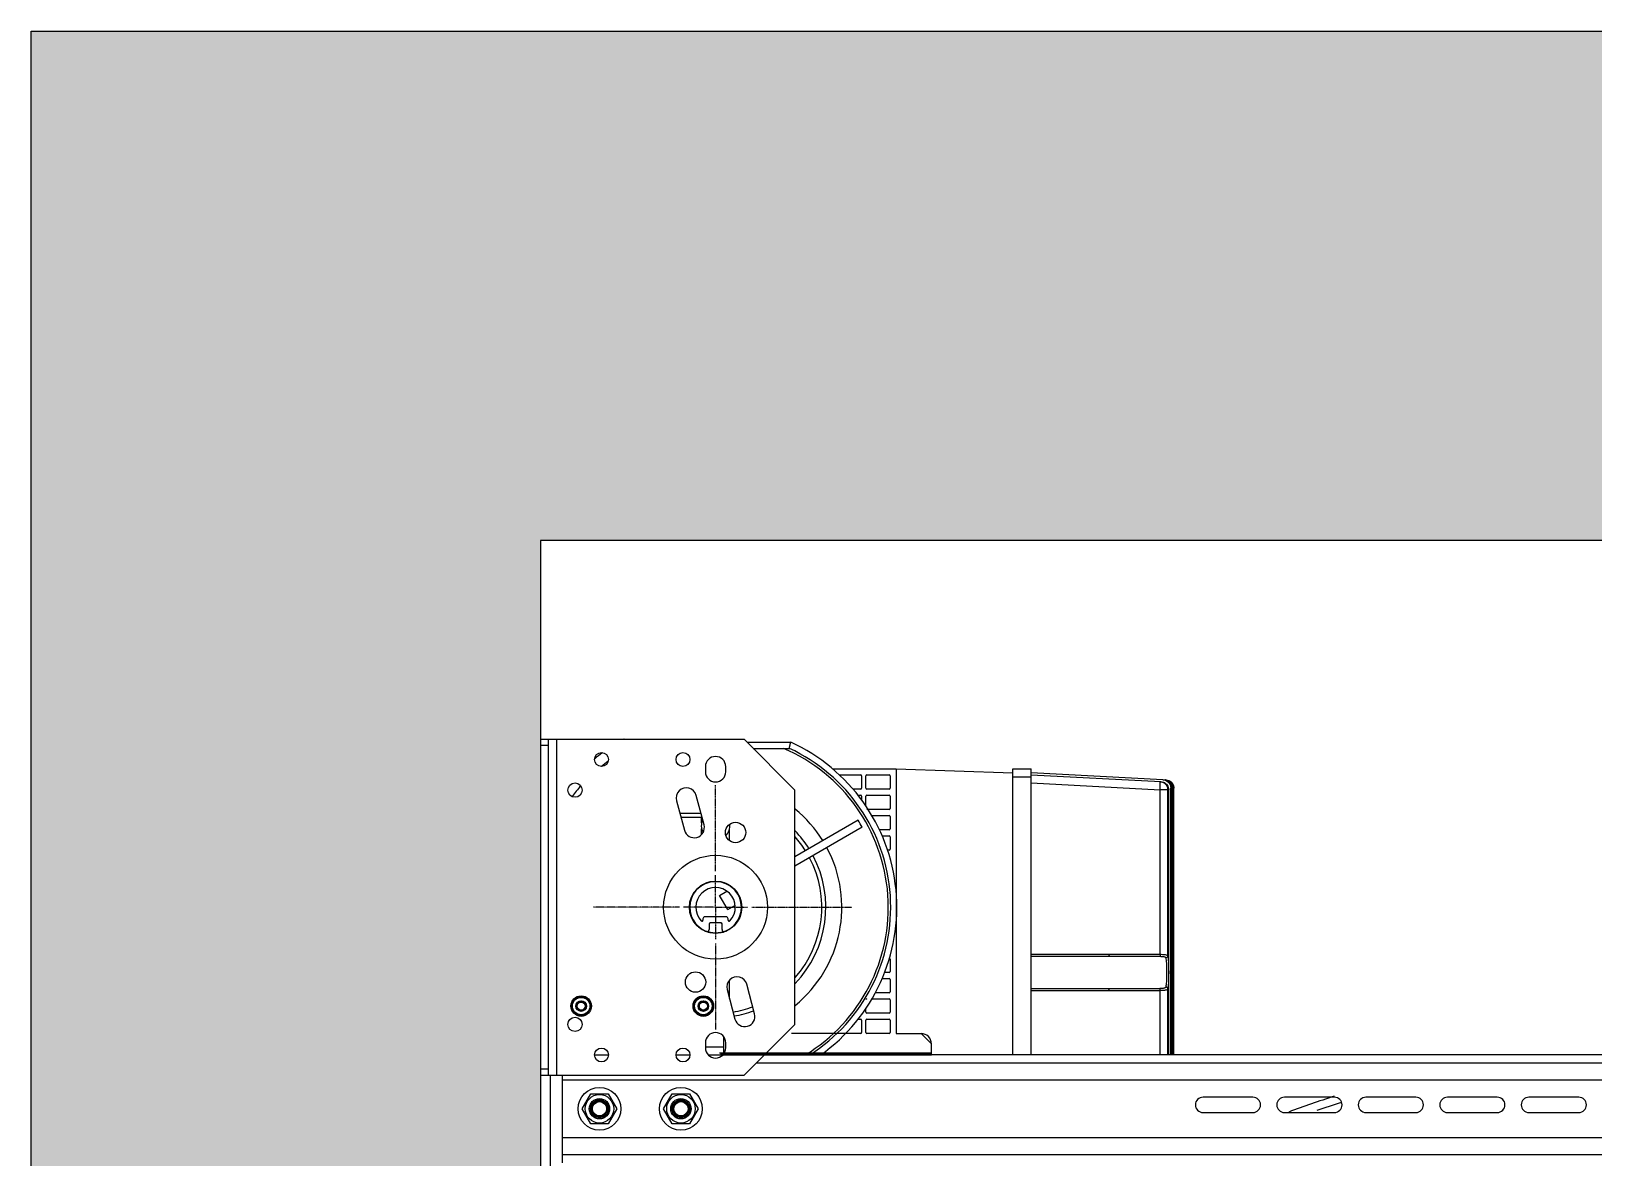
# Model space of a CAD drawing. Header units: millimetres. Extents: x 21899 to 38731, y -5425 to 3612.
# Drawn here: x 26306 to 27073, y 3059 to 3612 of the extents above; entities that cross this region are included whole.
import ezdxf

# ---------------------------------------------------------------- set-up
doc = ezdxf.new("R2010")
doc.units = ezdxf.units.MM
doc.linetypes.add('CENTER', pattern=[0.6, 0.375, -0.075, 0.075, -0.075])
doc.layers.add('DEFAULT_1', color=7, linetype='CENTER')
doc.layers.add('dwgmodels.com', color=250, linetype='Continuous')

msp = doc.modelspace()

# ---------------------------------------------------------------- hatches: boundary and pattern name
at = {"layer": 'dwgmodels.com', "true_color": 0xc7c8ca}
h = msp.add_hatch(color=9, dxfattribs=at)
h.dxf.hatch_style = 1
h.paths.add_polyline_path([(26306.15227887868, 2951.427834084345), (26306.15227887868, 3612.000011230855), (29628.98435867878, 3612.000011230855), (29628.98435867878, 3362.000011230855), (26556.15227887868, 3362.000011230855), (26556.15227887868, 2951.427834084345)])

# ---------------------------------------------------------------- linework, layer by layer
at = {"color": 7, "linetype": 'Continuous'}
for p, q in [((26556.15227887868, 3264.500011230855), (26656.15227887868, 3264.500011230855)), ((26560.15227887868, 3099.500011230855), (26560.15227887868, 3264.500011230855)), ((26639.15227887868, 3264.585361659556), (26639.15227887868, 3264.500011230855)), ((26645.15227887868, 3264.585361659556), (26645.15227887868, 3264.500011230855)), ((26656.15227887868, 3264.500011230855), (26681.15227887868, 3239.500011230855)), ((26660.65227887868, 3260.000011230855), (26678.37381943128, 3260.000011230855)), ((26637.15227887868, 3251.000011230855), (26637.15227887868, 3248.500011230855)), ((26647.15227887868, 3248.500011230855), (26647.15227887868, 3251.000011230855)), ((26699.5717877585, 3250.000011230852), (26730.87977231288, 3250.000011230855)), ((26702.94701549297, 3247.000011230855), (26713.37977231288, 3247.000011230855)), ((26713.87977231288, 3246.500011230855), (26713.87977231288, 3240.500011230855)), ((26715.87977231288, 3240.500011230855), (26715.87977231288, 3246.500011230855)), ((26716.37977231288, 3247.000011230855), (26727.37977231288, 3247.000011230855)), ((26727.87977231288, 3246.500011230855), (26727.87977231288, 3240.500011230855)), ((26730.87977231288, 3250.000011230855), (26788.15227887868, 3248.000011230855)), ((26730.87977231288, 3250.000011230855), (26730.87977231288, 3120.000011230855)), ((26730.87977231288, 3250.000011230855), (26788.15227887868, 3248.000011230855)), ((26788.15227887868, 3109.500011230855), (26788.15227887868, 3250.000011230855)), ((26788.15227887868, 3250.000011230855), (26797.15227887868, 3250.000011230855)), ((26797.15227887868, 3109.500011230855), (26797.15227887868, 3250.000011230855)), ((26861.83139787128, 3244.611694584455), (26797.15227887868, 3248.001383576859)), ((26797.15227887868, 3247.000011230855), (26860.82796343218, 3243.662910009058)), ((26681.15227887868, 3124.500011230855), (26681.15227887868, 3239.500011230855)), ((26713.37977231288, 3240.000011230855), (26709.65783420563, 3240.000011230855)), ((26727.37977231288, 3240.000011230855), (26716.37977231288, 3240.000011230855)), ((26864.59046403978, 3243.465725707658), (26865.45897199147, 3243.42020913466)), ((26864.63226544291, 3109.500011230855), (26864.63226539098, 3239.666971252656)), ((26864.79239183658, 3243.253548484659), (26864.79239183658, 3243.455143120256)), ((26865.45897199147, 3242.143734216257), (26865.45897199147, 3243.42020913466)), ((26865.63563909168, 3109.500011230855), (26865.63563909168, 3240.615761219859)), ((26865.79540893608, 3109.500011230855), (26865.79540893608, 3240.607462122156)), ((26866.46050792068, 3109.500011230855), (26866.46050792068, 3240.57291416666)), ((26866.56683283748, 3109.500011230855), (26866.56683283748, 3240.56739121666)), ((26866.96532847058, 3109.500011230855), (26866.96532847057, 3240.546691727257)), ((26867.01843467428, 3109.500011230855), (26867.01843467428, 3240.543933174358)), ((26867.15117289058, 3109.500011230855), (26867.15117289058, 3240.537038209659)), ((26622.95819274408, 3234.31479936446), (26626.84047842058, 3219.82591197006)), ((26636.49973668348, 3222.414102421157), (26632.61745100698, 3236.902989815455)), ((26712.12370161682, 3237.000011230855), (26713.37977231288, 3237.000011230855)), ((26713.87977231288, 3236.500011230855), (26713.87977231288, 3234.689352521542)), ((26715.87977231288, 3231.852360342102), (26715.87977231288, 3236.500011230855)), ((26716.37977231288, 3237.000011230855), (26727.37977231288, 3237.000011230855)), ((26727.37977231288, 3230.000011230855), (26716.37977231288, 3230.000011230855)), ((26727.87977231288, 3236.500011230855), (26727.87977231288, 3230.500011230855)), ((26635.53889531378, 3226.000011230855), (26625.18613350968, 3226.000011230855)), ((26635.31488171308, 3223.500011230855), (26635.31488171308, 3226.000011230855)), ((26712.19619409508, 3224.749285612957), (26681.15227887868, 3206.826072806056)), ((26718.93769416049, 3227.000011230855), (26727.37977231288, 3227.000011230855)), ((26727.87977231288, 3226.500011230855), (26727.87977231288, 3220.500011230855)), ((26635.31488171308, 3217.726837961858), (26635.31488171308, 3220.500011230855)), ((26648.98967604429, 3214.756984624157), (26648.98967604429, 3220.500011230855)), ((26714.19619409508, 3221.285183997759), (26681.15227887868, 3202.207270652558)), ((26727.37977231288, 3220.000011230855), (26722.63209001166, 3220.000011230855)), ((26723.9813690606, 3217.000011230855), (26727.37977231288, 3217.000011230855)), ((26727.87977231288, 3216.500011230855), (26727.87977231288, 3210.500011230855)), ((26727.37977231288, 3210.000011230855), (26726.63304592065, 3210.000011230855)), ((26648.13599573608, 3180.835909615758), (26644.13599573608, 3187.76411284606)), ((26635.97727887868, 3176.300011230858), (26635.97727887868, 3175.682734637357)), ((26647.32727887868, 3177.300011230858), (26636.97727887868, 3177.300011230858)), ((26648.32727887868, 3175.682734637357), (26648.32727887868, 3176.300011230858)), ((26638.65227887868, 3170.342734628059), (26638.65227887868, 3169.826172786557)), ((26638.97727887868, 3173.800011230858), (26638.97727887868, 3171.080532026157)), ((26639.48977887868, 3174.287511230857), (26639.00227887868, 3173.800011230858)), ((26639.00227887868, 3169.696861227756), (26639.00227887868, 3169.573874996357)), ((26644.82727887868, 3174.300011230858), (26639.47727887868, 3174.300011230858)), ((26645.30227887868, 3173.800011230858), (26644.81477887868, 3174.287511230857)), ((26645.32759796269, 3171.400011230857), (26645.30227887868, 3171.400011230857)), ((26645.32727887868, 3171.100011230857), (26645.30227887868, 3171.100011230857)), ((26645.30227887868, 3169.696861227756), (26645.30227887868, 3169.573874996357)), ((26645.32727887868, 3171.080532026157), (26645.32727887868, 3173.800011230858)), ((26727.87977231288, 3156.500011230855), (26727.87977231288, 3150.500011230855)), ((26797.15227887868, 3158.000011230855), (26860.37986289268, 3158.000011230855)), ((26648.98967604429, 3137.163981091657), (26648.98967604429, 3146.273184499856)), ((26723.9813690606, 3147.000011230855), (26727.37977231288, 3147.000011230855)), ((26727.37977231288, 3150.000011230855), (26725.20045766666, 3150.000011230855)), ((26727.87977231288, 3146.500011230855), (26727.87977231288, 3140.500011230855)), ((26647.80482107389, 3141.585920040656), (26651.68710675048, 3127.097032646358)), ((26661.34636501339, 3129.68522309736), (26657.46407933678, 3144.17411049176)), ((26727.37977231288, 3140.000011230855), (26720.61883226291, 3140.000011230855)), ((26860.3798783197, 3142.000011230855), (26797.15227887868, 3142.000011230855)), ((26715.87977231288, 3130.500011230855), (26715.87977231288, 3132.147662119605)), ((26718.93769416049, 3137.000011230855), (26727.37977231288, 3137.000011230855)), ((26727.87977231288, 3136.500011230855), (26727.87977231288, 3130.500011230855)), ((26681.15227887868, 3124.500011230855), (26656.15227887868, 3099.500011230855)), ((26712.12370161682, 3127.000011230855), (26713.37977231288, 3127.000011230855)), ((26713.87977231288, 3126.500011230855), (26713.87977231288, 3120.500011230855)), ((26715.87977231288, 3120.500011230855), (26715.87977231288, 3126.500011230855)), ((26727.37977231288, 3130.000011230855), (26716.37977231288, 3130.000011230855)), ((26716.37977231288, 3127.000011230855), (26727.37977231288, 3127.000011230855)), ((26727.87977231288, 3126.500011230855), (26727.87977231288, 3120.500011230855)), ((26637.15227887868, 3115.500011230855), (26637.15227887868, 3113.000011230855)), ((26646.15227887868, 3110.069781323557), (26646.15227887868, 3118.43024113826)), ((26647.15227887868, 3113.000011230855), (26647.15227887868, 3115.500011230855)), ((26713.37977231288, 3120.000011230855), (26679.37977231288, 3120.000011230855)), ((26727.37977231288, 3120.000011230855), (26716.37977231288, 3120.000011230855)), ((26730.87977231288, 3120.000011230855), (26743.15227887868, 3120.000011230855)), ((26743.15227887868, 3120.000011230855), (26748.15227887868, 3115.000011230855)), ((26743.15227887868, 3120.000011230855), (26748.15227887868, 3115.000011230855)), ((26748.15227887868, 3109.500011230855), (26748.15227887868, 3115.000011230855)), ((26582.75227887868, 3109.500011230855), (26589.55227887868, 3109.500011230855)), ((26622.75227887868, 3109.500011230855), (26629.55227887868, 3109.500011230855)), ((26638.58947884778, 3109.500011230855), (26645.71507890968, 3109.500011230855)), ((26644.15227887868, 3110.500011230855), (26748.15227887868, 3110.500011230855)), ((26644.15227887868, 3109.500011230855), (26748.15227887868, 3109.500011230855)), ((26644.65227887868, 3110.000011230855), (26748.15227887868, 3110.000011230855)), ((27571.98435867878, 3109.500011230855), (26666.15227887868, 3109.500011230855)), ((26556.15227887868, 3099.500011230855), (26656.15227887868, 3099.500011230855)), ((26566.98435867878, 3056.500011230855), (26566.98435867878, 3099.500011230855)), ((27566.98435867878, 3097.20001123086), (26566.98435867878, 3097.20001123086)), ((26576.65227887868, 3083.085361659556), (26580.90227887868, 3090.446577591756)), ((26580.90227887868, 3090.446577591756), (26589.40227887868, 3090.446577591756)), ((26581.15227887868, 3081.289291835357), (26581.15227887868, 3084.881431483656)), ((26583.34921594588, 3087.085361659556), (26586.95534181148, 3087.085361659556)), ((26589.15227887868, 3084.881431483656), (26589.15227887868, 3081.289291835357)), ((26589.40227887868, 3090.446577591756), (26593.65227887868, 3083.085361659556)), ((26616.65227887868, 3083.085361659556), (26620.90227887868, 3090.446577591756)), ((26620.90227887868, 3090.446577591756), (26629.40227887868, 3090.446577591756)), ((26621.15227887868, 3081.289291835357), (26621.15227887868, 3084.881431483656)), ((26623.34921594588, 3087.085361659556), (26626.95534181148, 3087.085361659556)), ((26629.15227887868, 3084.881431483656), (26629.15227887868, 3081.289291835357)), ((26629.40227887868, 3090.446577591756), (26633.65227887868, 3083.085361659556)), ((26905.98435867878, 3088.750011230855), (26881.48435867878, 3088.750011230855)), ((26945.98435867878, 3088.750011230855), (26921.48435867878, 3088.750011230855)), ((26985.98435867878, 3088.750011230855), (26961.48435867878, 3088.750011230855)), ((27025.98435867878, 3088.750011230855), (27001.48435867878, 3088.750011230855)), ((27065.98435867878, 3088.750011230855), (27041.48435867878, 3088.750011230855)), ((26580.90227887868, 3075.724145727356), (26576.65227887868, 3083.085361659556)), ((26586.95534181148, 3079.085361659556), (26583.34921594588, 3079.085361659556)), ((26593.65227887868, 3083.085361659556), (26589.40227887868, 3075.724145727356)), ((26589.48435867878, 3082.352385970356), (26589.48435867878, 3083.818337348755)), ((26620.90227887868, 3075.724145727356), (26616.65227887868, 3083.085361659556)), ((26626.95534181148, 3079.085361659556), (26623.34921594588, 3079.085361659556)), ((26633.65227887868, 3083.085361659556), (26629.40227887868, 3075.724145727356)), ((26629.48435867878, 3082.352385970356), (26629.48435867878, 3083.818337348755)), ((26881.48435867878, 3081.250011230855), (26905.98435867878, 3081.250011230855)), ((26921.48435867878, 3081.250011230855), (26945.98435867878, 3081.250011230855)), ((26961.48435867878, 3081.250011230855), (26985.98435867878, 3081.250011230855)), ((27001.48435867878, 3081.250011230855), (27025.98435867878, 3081.250011230855)), ((27041.48435867878, 3081.250011230855), (27065.98435867878, 3081.250011230855)), ((27566.98435867878, 3068.800011230858), (26566.98435867878, 3068.800011230858)), ((26589.40227887868, 3075.724145727356), (26580.90227887868, 3075.724145727356)), ((26629.40227887868, 3075.724145727356), (26620.90227887868, 3075.724145727356))]:
    msp.add_line(p, q, dxfattribs=at)
at = {"color": 9, "linetype": 'Continuous'}
for p, q in [((26556.15227887868, 3261.500011230855), (26560.15227887868, 3261.500011230855)), ((26564.15227887868, 3099.500011230855), (26564.15227887868, 3264.500011230855)), ((26657.65227887868, 3263.000011230855), (26679.03045670788, 3263.000011230855)), ((26788.15227887868, 3246.000011230855), (26797.15227887868, 3246.000011230855)), ((26797.15227887868, 3243.005493091758), (26860.41360510408, 3239.690107469858)), ((26860.41360522628, 3158.903570303159), (26860.41360510408, 3239.690107469858)), ((26864.18683266847, 3239.690107469858), (26860.41360510408, 3239.690107469858)), ((26864.18684290148, 3158.047163651758), (26864.18683266847, 3239.690108267256)), ((26864.18683266847, 3239.690108267256), (26864.63226539098, 3239.666970334656)), ((26865.79540893608, 3240.607462122156), (26865.63563909168, 3240.615761219859)), ((26866.56683283748, 3240.56739121666), (26866.46050792068, 3240.57291416666)), ((26635.00299692898, 3228.000011230855), (26624.65023512489, 3228.000011230855)), ((26797.15227887868, 3159.000011230855), (26860.41360522612, 3159.000011230855)), ((26860.4136051928, 3141.000011230855), (26797.15227887868, 3141.000011230855)), ((26860.41360519801, 3109.500011230855), (26860.41360519277, 3141.096452158257)), ((26864.18684287736, 3109.500011230855), (26864.18684287278, 3141.952858600958)), ((26637.15227887868, 3113.500011230855), (26646.15227887868, 3113.500011230855)), ((26560.15227887868, 3102.500011230855), (26556.15227887868, 3102.500011230855)), ((26561.15227887868, 2982.884203776557), (26561.15227887868, 3099.500011230855)), ((27571.98435867878, 3105.500011230855), (26662.15227887868, 3105.500011230855)), ((27566.98435867878, 3060.500011230855), (26566.98435867878, 3060.500011230855))]:
    msp.add_line(p, q, dxfattribs=at)
at = {"color": 2, "linetype": 'Continuous'}
for p, q in [((26644.13599573608, 3187.76411284606), (26647.69398585688, 3189.818319400059)), ((26648.13599573608, 3180.835909615758), (26651.65829476818, 3182.869509910157)), ((26638.45227887868, 3170.20508321876), (26638.45227887868, 3169.90006510586)), ((26645.85227887868, 3170.20508321876), (26645.85227887868, 3169.900024208655))]:
    msp.add_line(p, q, dxfattribs=at)
at = {"color": 7, "linetype": 'Continuous'}
for centre, radius in [((26586.15227887868, 3254.500011230855), 3.4), ((26626.15227887868, 3254.500011230855), 3.4), ((26573.15227887868, 3239.500011230855), 3.5), ((26651.98740259258, 3218.705192629859), 5), ((26642.15227887868, 3182.000011230855), 25.5), ((26642.15227887868, 3182.000011230855), 12.85), ((26642.15227887868, 3182.000011230855), 12.7), ((26632.31715516478, 3145.294829831957), 5), ((26576.15227887868, 3133.500011230855), 5.0427011132), ((26576.15227887868, 3133.500011230855), 4.4809934361), ((26636.15227887868, 3133.500011230855), 5.0427011132), ((26636.15227887868, 3133.500011230855), 4.4809934361), ((26576.15227887868, 3133.500011230855), 2.6), ((26576.15227887868, 3133.500011230855), 2.5), ((26636.15227887868, 3133.500011230855), 2.6), ((26636.15227887868, 3133.500011230855), 2.5), ((26573.15227887868, 3124.500011230855), 3.5), ((26586.15227887868, 3109.500011230855), 3.4), ((26626.15227887868, 3109.500011230855), 3.4), ((26585.15227887868, 3083.085361659556), 10.5), ((26625.15227887868, 3083.085361659556), 10.5), ((26585.15227887868, 3083.085361659556), 7), ((26585.15227887868, 3083.085361659556), 5), ((26585.15227887868, 3083.085361659556), 4.4), ((26585.15227887868, 3083.085361659556), 4), ((26585.15227887868, 3083.085361659556), 3.5050252532), ((26625.15227887868, 3083.085361659556), 7), ((26625.15227887868, 3083.085361659556), 5), ((26625.15227887868, 3083.085361659556), 4.4), ((26625.15227887868, 3083.085361659556), 4), ((26625.15227887868, 3083.085361659556), 3.5050252532)]:
    msp.add_circle(centre, radius, dxfattribs=at)
at = {"color": 9, "linetype": 'Continuous'}
for centre, radius in [((26576.15227887868, 3133.500011230855), 5.0009581127), ((26636.15227887868, 3133.500011230855), 5.0009581127), ((26576.15227887868, 3133.500011230855), 4.2809933919), ((26576.15227887868, 3133.500011230855), 2.0414213351), ((26576.15227887868, 3133.500011230855), 1.9707106678), ((26636.15227887868, 3133.500011230855), 4.2809933919), ((26636.15227887868, 3133.500011230855), 2.0414213351), ((26636.15227887868, 3133.500011230855), 1.9707106678)]:
    msp.add_circle(centre, radius, dxfattribs=at)
at = {"color": 7, "linetype": 'Continuous'}
for centre, radius, start, end in [((26642.15227887868, 3182.000011230855), 94, 118.5278583043098, 118.6365697277497), ((26642.15227887868, 3182.000011230855), 94, 126.1912140368881, 129.1467477964221), ((26642.15227887868, 3251.000011230855), 5, 0, 180), ((26642.15227887868, 3182.000011230855), 86, 302.5382713084708, 65.09084726306078), ((26642.15227887868, 3248.500011230855), 5, 180, 0), ((26713.37977231288, 3246.500011230855), 0.5, 0, 90), ((26716.37977231288, 3246.500011230855), 0.5, 90, 180), ((26727.37977231288, 3246.500011230855), 0.5, 0, 90), ((26627.78782187548, 3235.608894589957), 5, 15.00000000004659, 195.0000000000466), ((26713.37977231288, 3240.500011230855), 0.5, 270, 0), ((26716.37977231288, 3240.500011230855), 0.5, 180, 270), ((26727.37977231288, 3240.500011230855), 0.5, 270, 0), ((26642.15227887868, 3182.000011230855), 62, 31.85059552555365, 50.90635917180762), ((26713.37977231288, 3236.500011230855), 0.5, 0, 90), ((26716.37977231288, 3236.500011230855), 0.5, 90, 180), ((26727.37977231288, 3236.500011230855), 0.5, 0, 90), ((26727.37977231288, 3230.500011230855), 0.5, 270, 0), ((26631.67010755208, 3221.120007195655), 5, 195.0000000000466, 15.00000000004659), ((26642.15227887868, 3222.000011230855), 7, 154.8835957506715, 208.65696210144), ((26642.15227887868, 3222.000011230855), 7, 316.6921297813102, 6.128653658670489), ((26642.15227887868, 3182.000011230855), 82.0588235294, 28.60340543164115, 31.39659456822909), ((26727.37977231288, 3226.500011230855), 0.5, 0, 90), ((26727.37977231288, 3220.500011230855), 0.5, 270, 0), ((26727.37977231288, 3216.500011230855), 0.5, 0, 90), ((26642.15227887868, 3182.000011230855), 62, 309.0381364519408, 28.14735886551232), ((26727.37977231288, 3210.500011230855), 0.5, 270, 0), ((26642.15227887868, 3182.000011230855), 12.6904085088, 290.9240668923378, 249.0759331076621), ((26642.15227887868, 3182.000011230855), 9.6904085088, 316.577157344689, 223.4228426553109), ((26636.97727887868, 3176.300011230858), 1, 90, 180), ((26647.32727887868, 3176.300011230858), 1, 0, 90), ((26635.47727887868, 3175.682734637357), 0.5, 223.4228426553109, 0), ((26637.97727887868, 3171.080532026157), 1, 249.0759331076621, 0), ((26642.15227887868, 3182.000011230855), 12.7, 250.5153962149269, 255.6389432157279), ((26639.47727887868, 3173.800011230858), 0.5, 90, 180), ((26644.82727887868, 3173.800011230858), 0.5, 0, 90), ((26642.15227887868, 3182.000011230855), 12.7, 284.3610567842721, 289.4850824170633), ((26646.32727887868, 3171.080532026157), 1, 180, 290.9240668923378), ((26648.82727887868, 3175.682734637357), 0.5, 180, 316.577157344689), ((26727.37977231288, 3156.500011230855), 0.5, 0, 90), ((26652.63445020538, 3142.880015266157), 5, 15.00000000004659, 195.0000000000466), ((26727.37977231288, 3150.500011230855), 0.5, 270, 0), ((26727.37977231288, 3146.500011230855), 0.5, 0, 90), ((26727.37977231288, 3140.500011230855), 0.5, 270, 0), ((26716.37977231288, 3136.500011230855), 0.5, 90, 180), ((26716.37977231288, 3130.500011230855), 0.5, 180, 270), ((26727.37977231288, 3136.500011230855), 0.5, 0, 90), ((26727.37977231288, 3130.500011230855), 0.5, 270, 0), ((26656.51673588188, 3128.391127871859), 5, 195.0000000000466, 15.00000000004659), ((26713.37977231288, 3126.500011230855), 0.5, 0, 90), ((26716.37977231288, 3126.500011230855), 0.5, 90, 180), ((26727.37977231288, 3126.500011230855), 0.5, 0, 90), ((26642.15227887868, 3115.500011230855), 5, 0, 180), ((26713.37977231288, 3120.500011230855), 0.5, 270, 0), ((26716.37977231288, 3120.500011230855), 0.5, 180, 270), ((26727.37977231288, 3120.500011230855), 0.5, 270, 0), ((26743.15227887868, 3115.000011230855), 5, 0, 90), ((26743.15227887868, 3115.000011230855), 5, 0, 90), ((26642.15227887868, 3113.000011230855), 5, 180, 0), ((26881.48435867878, 3085.000011230855), 3.75, 90, 270), ((26905.98435867878, 3085.000011230855), 3.75, 270, 90), ((26921.48435867878, 3085.000011230855), 3.75, 90, 270), ((27076.94314671939, 2676.000011230855), 433.5, 107.6028877099103, 110.711449374178), ((26945.98435867878, 3085.000011230855), 3.75, 270, 90), ((26961.48435867878, 3085.000011230855), 3.75, 90, 270), ((26985.98435867878, 3085.000011230855), 3.75, 270, 90), ((27001.48435867878, 3085.000011230855), 3.75, 90, 270), ((27025.98435867878, 3085.000011230855), 3.75, 270, 90), ((27041.48435867878, 3085.000011230855), 3.75, 90, 270), ((27065.98435867878, 3085.000011230855), 3.75, 270, 90)]:
    msp.add_arc(centre, radius, start, end, dxfattribs=at)
at = {"color": 9, "linetype": 'Continuous'}
for centre, radius, start, end in [((26642.15227887868, 3182.000011230855), 89, 305.4507396681785, 65.52088340419277), ((26642.15227887868, 3182.000011230855), 89, 126.3195987131921, 129.0307483575178), ((26642.15227887868, 3182.000011230855), 84.8170560048, 301.2640749880005, 66.87151847847547), ((26642.15227887868, 3182.000011230855), 89, 138.0345318555752, 142.3517347061025), ((26642.15227887868, 3182.000011230855), 52.1499020718, 32.19652489517131, 41.59446077330141), ((26642.15227887868, 3182.000011230855), 54.1450301723, 32.1182513556524, 43.82746164630725), ((26642.15227887868, 3182.000011230855), 54.1450301723, 316.1921266511865, 27.87924575860701), ((26642.15227887868, 3182.000011230855), 52.1499020718, 318.5549511667196, 27.79977604114167), ((26642.15227887868, 3182.000011230855), 52.1499020718, 279.4846115734382, 290.5068101662452), ((26642.15227887868, 3182.000011230855), 54.1450301723, 279.6907736743165, 290.3002129019525), ((27076.94314671939, 2676.000011230855), 429.5, 107.2690327455659, 108.9684555006113)]:
    msp.add_arc(centre, radius, start, end, dxfattribs=at)
at = {"color": 7, "linetype": 'Continuous'}
for points, start_tangent, end_tangent in [([(26678.37381943128, 3260.000011230855), (26678.37402549828, 3260.000944241459), (26678.37464310068, 3260.003740595355), (26678.37567115288, 3260.008395471355), (26678.37710831748, 3260.01490297266), (26678.37895300558, 3260.023256124456), (26678.38120337638, 3260.033446872156), (26678.38385733748, 3260.04546608196), (26678.38691254548, 3260.059303541257), (26678.39036640678, 3260.074947961555), (26678.39421607888, 3260.092386982258), (26678.39845847208, 3260.111607175459), (26678.40309025108, 3260.132594052855), (26678.40810783738, 3260.155332073457), (26678.41350741198, 3260.179804652358), (26678.41928491808, 3260.205994171956), (26678.42543606408, 3260.233881993157), (26678.43195632768, 3260.263448468555), (26678.43884095908, 3260.294672956756), (26678.44608498539, 3260.327533837757), (26678.45368321488, 3260.362008529457), (26678.46163024148, 3260.398073505057), (26678.46992045038, 3260.435704313957), (26678.47854802158, 3260.474875596057), (26678.48750693608, 3260.515561104556), (26678.49679098118, 3260.557733728758), (26678.50639375668, 3260.601365516159), (26678.51630868038, 3260.646427694555), (26678.52652899378, 3260.692890695358), (26678.53704776818, 3260.740724177358), (26678.54785791118, 3260.789897050257), (26678.55895217228, 3260.840377499859), (26678.57032314948, 3260.892133012559), (26678.58196329558, 3260.945130400556), (26678.59386492468, 3260.999335827459), (26678.60602021818, 3261.054714833859), (26678.61842123199, 3261.111232363757), (26678.63105990199, 3261.168852789859), (26678.64392805158, 3261.227539940555), (26678.65701739738, 3261.287257125659), (26678.67031955608, 3261.347967162859), (26678.68382605048, 3261.409632403658), (26678.69752831638, 3261.472214759757), (26678.71141770848, 3261.535675729356), (26678.72548550618, 3261.599976419457), (26678.73972291878, 3261.665077567457), (26678.75412109298, 3261.730939573357), (26678.76867111848, 3261.797522521858), (26678.78336403338, 3261.864786206457), (26678.79819083038, 3261.932690153859), (26678.81314246199, 3262.001193647757), (26678.82820984628, 3262.07025575226), (26678.84338387248, 3262.139835334958), (26678.85865540578, 3262.209891090257), (26678.87401529318, 3262.280381561759), (26678.88945436808, 3262.351265164558), (26678.90496345578, 3262.422500207358), (26678.92053337808, 3262.494044913958), (26678.93615495809, 3262.565857444955), (26678.95181902538, 3262.637895918859), (26678.96751642008, 3262.710118432758), (26678.98323799788, 3262.782483083058), (26678.99897463398, 3262.854947985757), (26679.01471722798, 3262.927471296658), (26679.03045670788, 3263.000011230855)], (0.2156655450926838, 0.9764672921608157), (0.2119995760033902, 0.9772697579350254)), ([(26860.82796343218, 3243.662910009058), (26862.01523595568, 3243.417952336658), (26863.08022112608, 3242.826912532757), (26863.91426628608, 3241.950288222957), (26864.45035113868, 3240.857517532058), (26864.63226539098, 3239.666971252656)], (6.0535152438, -0.3173116943), (-3.4867e-06, -6.061825922800002)), ([(26861.83139787128, 3244.611694584455), (26863.02269015358, 3244.365253202457), (26864.08482935909, 3243.774792416658), (26864.92011093637, 3242.895603035358), (26865.45278983098, 3241.809433260158), (26865.63563909168, 3240.615761219859)], (6.0535019828, -0.317250596), (0, -6.061809482099998)), ([(26863.61142372209, 3244.402914010458), (26862.66366679968, 3244.568077218159)], (-0.9238294119999997, 0.27819707), (-0.9607221324000002, 0.05034931349999999)), ([(26863.17300271248, 3244.541384054057), (26864.35874523538, 3244.295857795456)], (1.2092362417, -0.06337338609999998), (1.1405196969, -0.4236869425000001)), ([(26864.83725475438, 3243.788539564455), (26864.49387147167, 3244.016080925059), (26863.61142372209, 3244.402914010458)], (-1.1086459563, 0.8193390626000001), (-1.3197416366, 0.3974199692000001)), ([(26864.35874523538, 3244.295857795456), (26864.91082664328, 3244.041319560158)], (0.5707935307, -0.2120417267), (0.5314264887999999, -0.2959075922)), ([(26864.59046403978, 3243.465725707658), (26864.69337882487, 3243.361470736258)], (0.10480295, -0.1023566985), (0.1010004612, -0.1061274843)), ([(26864.62693021568, 3244.254872000958), (26864.94759029177, 3244.110971590657)], (0.3269163407, -0.1297094313), (0.3140289532000001, -0.1578733283)), ([(26864.69337882487, 3243.361470736258), (26864.79239183658, 3243.253548484659)], (0.1009774842, -0.1061033409), (0.09702366690000003, -0.1097141602)), ([(26864.79239183658, 3243.253548484659), (26864.94640074408, 3243.068395493858)], (0.1594112118999999, -0.180261866), (0.1485048201, -0.1899019712999999)), ([(26864.96675681378, 3243.766128225259), (26864.81927799058, 3243.871633438655)], (-0.1450612011, 0.108842073), (-0.1498449894, 0.1021386874)), ([(26864.97015178498, 3243.68597233406), (26864.83725475438, 3243.788539564455)], (-0.1307004575, 0.1052924527), (-0.1350472599, 0.09980597930000001)), ([(26864.91082664328, 3244.041319560158), (26865.06910852398, 3243.948374648859)], (0.160393807, -0.08931008560000002), (0.1561165398, -0.09654874730000002)), ([(26864.94640074408, 3243.068395493858), (26865.33851079097, 3242.461453657859), (26865.67946691118, 3241.562173327759), (26865.79540893608, 3240.607462122156)], (1.6322802403, -2.0872941032), (0, -2.644947078)), ([(26864.94759029177, 3244.110971590657), (26865.01885961037, 3244.074243239258)], (0.07163837259999999, -0.0360151133), (0.07089581420000002, -0.0374390009)), ([(26865.01692335397, 3243.727862444957), (26864.96675681378, 3243.766128225259)], (-0.04986335410000001, 0.03866357820000001), (-0.05046755950000001, 0.0378667332)), ([(26865.06498230168, 3243.607147552058), (26864.97015178498, 3243.68597233406)], (-0.0935821487, 0.08024881220000002), (-0.0960604856, 0.0773864478)), ([(26865.32975199168, 3243.458295291559), (26865.01692335397, 3243.727862444957)], (-0.2987043789, 0.2854784061), (-0.3264341171000001, 0.25311396)), ([(26865.01885961037, 3244.074243239258), (26865.10967462808, 3244.024775367056)], (0.09145349609999998, -0.0482951999), (0.09016698640000002, -0.05063498740000003)), ([(26865.25756511068, 3243.430764421959), (26865.06498230168, 3243.607147552058)], (-0.1865350121, 0.1824500711), (-0.1984551364, 0.1701797746)), ([(26865.06910852398, 3243.948374648859), (26865.41688168107, 3243.706941924858)], (0.3602436575999999, -0.222789167), (0.3346463563, -0.2596955153000001)), ([(26865.10967462808, 3244.024775367056), (26865.60305588618, 3243.697458082759)], (0.5167804873000001, -0.2902079187000001), (0.4681835307000001, -0.3633804355)), ([(26865.41688168107, 3243.706941924858), (26865.59900398759, 3243.556760174659)], (0.1864997856999999, -0.1447293748), (0.177648212, -0.1555325610000001)), ([(26866.34467844048, 3241.527840802159), (26866.00418812587, 3242.427010781757), (26865.45897199147, 3243.218836186257)], (-0.4605837175000004, 1.872609416099999), (-1.272846095299999, 1.441263206199999)), ([(26865.85105644188, 3242.849551051058), (26865.49243360918, 3243.293605882358)], (-0.3262166258, 0.4688323573000002), (-0.3896575876, 0.4178446235)), ([(26865.59900398759, 3243.556760174659), (26865.70775953317, 3243.457965449059)], (0.1105488151, -0.09678645300000001), (0.1069389937, -0.1007785231)), ([(26865.60305588618, 3243.697458082759), (26865.68217464057, 3243.634421572959)], (0.07991285929999997, -0.06202432959999998), (0.0783170546, -0.06404068429999998)), ([(26865.68217464057, 3243.634421572959), (26865.74114913628, 3243.585243136658)], (0.05944405839999998, -0.04860803559999999), (0.0585016117, -0.04974533650000001)), ([(26865.70775953317, 3243.457965449059), (26866.25022426788, 3242.828722826558), (26866.78245443978, 3241.742097004058)], (1.4897186267, -1.403899904299999), (0.6118719559, -1.9552764851)), ([(26865.74114913628, 3243.585243136658), (26865.79352035678, 3243.539923503758)], (0.05276098950000001, -0.04486394640000001), (0.05197901529999997, -0.04577275139999998)), ([(26865.79352035678, 3243.539923503758), (26866.10898485467, 3243.229633711857)], (0.3322220221000001, -0.2925549079), (0.2980708763, -0.3273541997)), ([(26866.38379738698, 3241.762815963757), (26865.85105644188, 3242.849551051058)], (-0.3634626839, 1.1604848743), (-0.6937660129999996, 0.9970673766)), ([(26866.10898485467, 3243.229633711857), (26866.43612799509, 3242.819374589657), (26866.58463039598, 3242.589226123157)], (0.5380870648, -0.5909502554), (0.4098466143999999, -0.6857597569999999)), ([(26866.46050792068, 3240.57291416666), (26866.34467844048, 3241.527840802159)], (0, 0.9619258535), (-0.2304110598, 0.9367893473999998)), ([(26866.56683283748, 3240.56739121666), (26866.38379738698, 3241.762815963757)], (0, 1.209356151999999), (-0.3631817214, 1.1595878007)), ([(26866.58463039598, 3242.589226123157), (26866.82886214318, 3242.110171306456)], (0.2760263464, -0.4618502473000002), (0.2117259263, -0.4948739666999999)), ([(26866.78245443978, 3241.742097004058), (26866.96451653738, 3240.626717000756)], (0.3388811863000001, -1.0829167905), (0.02291245979999999, -1.1300315582)), ([(26866.82886214318, 3242.110171306456), (26866.96829543438, 3241.732685397656)], (0.1582986226, -0.3699965735999999), (0.1202707152, -0.3843962282000001)), ([(26866.96451653738, 3240.626717000756), (26866.96532847057, 3240.546691727257)], (0.0016230381, -0.08004746129999997), (0, -0.0799967546)), ([(26866.96829543438, 3241.732685397656), (26867.06415374058, 3241.366019221157)], (0.1131766917, -0.3617230788), (0.0784534302, -0.3709459298)), ([(26867.01843467428, 3240.543933174358), (26867.01739089098, 3240.634681990858)], (0, 0.09071321539999999), (-0.0020863597, 0.09077518789999998)), ([(26867.06415374058, 3241.366019221157), (26867.14942527188, 3240.654510540957)], (0.148688698, -0.7030344912), (0.0212655666, -0.715467045)), ([(26867.14942527188, 3240.654510540957), (26867.15117289058, 3240.537038209659)], (0.003492628900000002, -0.1175073744999999), (0, -0.1174172819))]:
    msp.add_spline(points, degree=3, dxfattribs=dict(at, start_tangent=start_tangent, end_tangent=end_tangent))
at = {"color": 9, "linetype": 'Continuous'}
for points, start_tangent, end_tangent in [([(26860.47003932508, 3243.55734342496), (26860.41360510408, 3243.684625608857)], (0.0036929344, 0.1992515621), (-0.1510744754999999, 0.007917477799999998)), ([(26860.41360510408, 3243.684625608857), (26861.87263768508, 3243.322924483356), (26863.09405664488, 3242.443826134659), (26863.90390239367, 3241.172533261259), (26864.18683266847, 3239.690107469858)], (6.016337274699999, -0.315302876), (-0.002745980100000001, -6.0245931453)), ([(26860.41360510408, 3239.690107469858), (26860.46795675598, 3240.926866073758), (26860.49638024197, 3242.041117582958), (26860.49610170537, 3242.927152827557), (26860.46729291828, 3243.491074375557), (26860.47003932508, 3243.55734342496)], (0.2010910569, 3.847584679400002), (0.0940514358, 5.074527059400001)), ([(26835.34070228878, 3159.000011230855), (26835.33369063178, 3158.500012276058), (26835.31453435648, 3158.133986331657), (26835.28836633257, 3158.000011230855)], (0, -1.0030817485), (-1.0030817485, 0)), ([(26860.41359796027, 3158.903570307957), (26860.40428109508, 3158.446446997757), (26860.38544967948, 3158.090452134558), (26860.36126915658, 3157.914335036057)], (-0.007654298300000003, -0.9914506043000005), (-0.3379251315, -0.9321156013999997)), ([(26860.36126914787, 3157.914285962455), (26861.20746677058, 3157.89071516016), (26861.96537486648, 3157.823271770656), (26862.57519092918, 3157.692321268856), (26862.99376444568, 3157.475116587157), (26863.19118982117, 3157.153100069558)], (3.0803648023, -0.0213377568), (0.6315754311999999, -3.0149983565)), ([(26860.41360522628, 3158.90357030106), (26861.54095495858, 3158.877161282759), (26862.55231864198, 3158.801221060858), (26863.36587191487, 3158.653718758957), (26863.92402273828, 3158.409205953958), (26864.18684289998, 3158.04720110396)], (4.025325419300001, -0.0237951884), (0.9709883491000001, -3.906532038500001)), ([(26864.18677550318, 3158.047236162456), (26864.04001926768, 3157.610533257059), (26863.67742488278, 3157.284813318758), (26863.19118982198, 3157.152897782958)], (-0.06702352939999999, -1.4503761011), (-1.4509031653, -0.0544333826)), ([(26863.19118982117, 3157.153100069558), (26863.35927609267, 3156.067816741557), (26863.48995406658, 3154.613369576859), (26863.57859795988, 3152.882650698659), (26863.62327847728, 3150.98017828216), (26863.62327389578, 3149.019445189359), (26863.57858589998, 3147.117040818557), (26863.48992794488, 3145.386271257259), (26863.35923207428, 3143.931830458558), (26863.19118982117, 3142.846922392058)], (2.953337707, -14.0421485314), (-2.9533406389, -14.0421479147)), ([(26864.18684290148, 3158.047163651758), (26864.35511961457, 3156.827942226857), (26864.48611990448, 3155.19228794246), (26864.57502756227, 3153.24520486626), (26864.61987037118, 3151.103752085557), (26864.61986572218, 3148.895816563556), (26864.57501538669, 3146.754442977857), (26864.48609368208, 3144.807304913556), (26864.35507596878, 3143.171662928558), (26864.18684287278, 3141.952858600958)], (2.969774082599999, -15.8571961749), (-2.969780435900001, -15.8571949851)), ([(26835.34070228878, 3141.000011230855), (26835.33369060018, 3141.500011230855), (26835.31453431068, 3141.866036634659), (26835.28836633257, 3142.000011230855)], (0, 1.0030817509), (-1.0030817509, 0)), ([(26863.19118982117, 3142.846922392058), (26862.99263193908, 3142.523930088159), (26862.57431207058, 3142.307414300856), (26861.96431784708, 3142.176604232158), (26861.20702134928, 3142.109283917358), (26860.36126914787, 3142.085736499157)], (-0.6315518918999999, -3.014963082000001), (-3.080325457300001, -0.0213367094)), ([(26860.41360510508, 3141.096452157755), (26860.40428906688, 3141.553620736358), (26860.38545468068, 3141.909638941055), (26860.36126914787, 3142.085736352557)], (-0.007647697000000001, 0.9915005424), (-0.3381941985999999, 0.9320710792999993)), ([(26864.18684287138, 3141.952821237457), (26863.92243918948, 3141.589669000958), (26863.36467456208, 3141.345974522759), (26862.55085532308, 3141.198629650058), (26861.54034550278, 3141.122835641858), (26860.41360519277, 3141.096452159756)], (-0.9708642419000005, -3.9064998078), (-4.025264217, -0.0237930165)), ([(26864.18670926848, 3141.952786281159), (26864.03992406078, 3142.389411942459), (26863.67736355449, 3142.715086846758), (26863.19118983158, 3142.847022190857)], (-0.0672320089, 1.4501929699), (-1.450723798, 0.05459171110000002))]:
    msp.add_spline(points, degree=3, dxfattribs=dict(at, start_tangent=start_tangent, end_tangent=end_tangent))
at = {"layer": 'DEFAULT_1', "color": 7, "linetype": 'CENTER'}
for p, q in [((26642.15227887868, 3199.750011230855), (26642.15227887868, 3242.000011230855)), ((26642.15227887868, 3182.000011230855), (26642.15227887868, 3197.700011230856)), ((26624.40227887868, 3182.000011230855), (26582.15227887868, 3182.000011230855)), ((26642.15227887868, 3182.000011230855), (26626.45227887868, 3182.000011230855)), ((26642.15227887868, 3182.000011230855), (26642.15227887868, 3166.300011230858)), ((26642.15227887868, 3182.000011230855), (26657.85227887869, 3182.000011230855)), ((26659.90227887868, 3182.000011230855), (26709.16871013658, 3182.000011230855)), ((26659.90227887868, 3182.000011230855), (26709.16871013658, 3182.000011230855)), ((26642.15227887868, 3164.250011230855), (26642.15227887868, 3122.000011230855))]:
    msp.add_line(p, q, dxfattribs=at)
at = {"layer": 'dwgmodels.com', "color": 5}
msp.add_lwpolyline([(26306.15227887868, 2951.427834084345), (26306.15227887868, 3612.000011230855), (29628.98435867878, 3612.000011230855), (29628.98435867878, 3362.000011230855), (26556.15227887868, 3362.000011230855), (26556.15227887868, 2951.427834084345), (26306.15227887868, 2951.427834084345)], dxfattribs=at)

doc.saveas('drawing.dxf')
